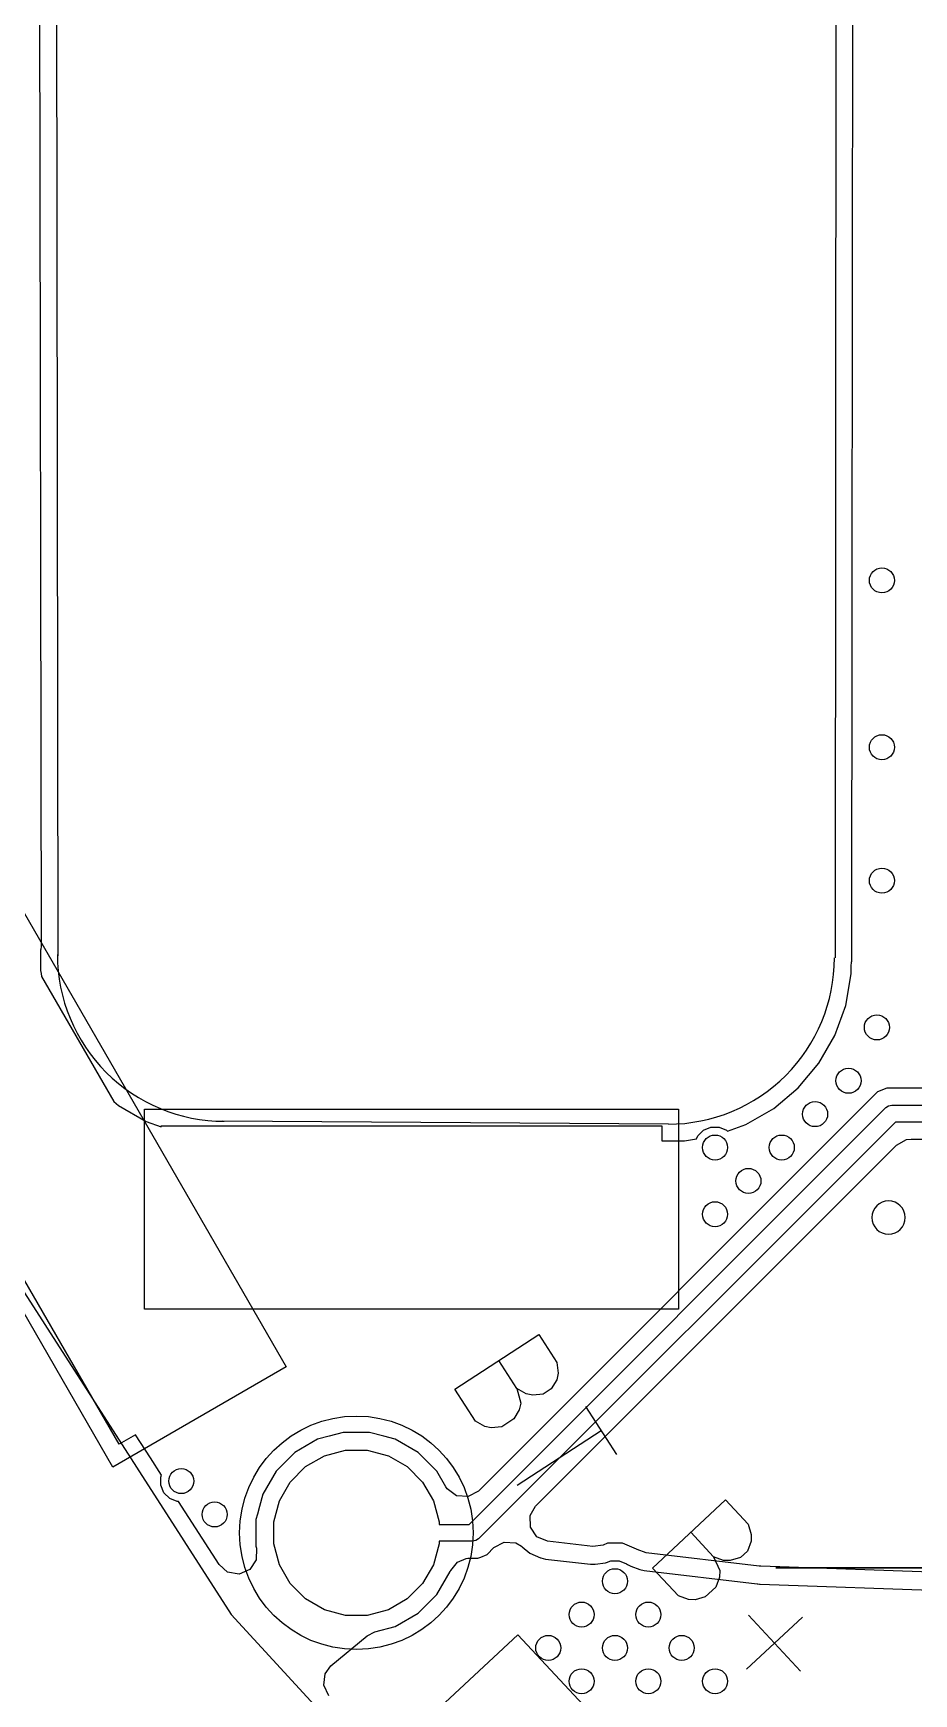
# Model space of a CAD drawing. Extents: x -28 to 25.3, y -6.8 to 48.4.
# Drawn here: x -16.7 to -11.42, y 11.17 to 21.12 of the extents above; entities that cross this region are included whole.
import ezdxf

# ---------------------------------------------------------------- set-up
doc = ezdxf.new("R2010")
doc.units = 0
doc.layers.add('BLACK', color=7, linetype='CONTINUOUS')

msp = doc.modelspace()

# ---------------------------------------------------------------- linework, layer by layer
at = {"layer": 'BLACK', "linetype": 'CONTINUOUS'}
for p, q in [((-27.315668, 29.991502), (-15.515668, 11.641502)), ((-16.565668, 22.241502), (-16.555668, 15.591502)), ((-11.889831, 22.241502), (-11.896278, 15.578177)), ((-11.793695, 17.731245), (-11.789312, 22.261396)), ((-16.666006, 22.133014), (-16.656262, 15.652742)), ((-11.795797, 15.558089), (-11.793695, 17.731245)), ((-16.786053, 15.897143), (-15.186053, 13.125861)), ((-16.656307, 15.649216), (-16.656836, 15.629586)), ((-16.656262, 15.652742), (-16.656307, 15.649216)), ((-16.659095, 15.545753), (-16.659102, 15.502466)), ((-16.659087, 15.598761), (-16.659095, 15.545764)), ((-16.659095, 15.545764), (-16.659095, 15.545753)), ((-16.659085, 15.62569), (-16.65909, 15.598761)), ((-16.65909, 15.598761), (-16.659087, 15.598761)), ((-16.656836, 15.629586), (-16.659085, 15.62569)), ((-11.799293, 15.528291), (-11.796884, 15.552656)), ((-11.796884, 15.552656), (-11.7958, 15.558084)), ((-11.7958, 15.558084), (-11.795797, 15.558089)), ((-16.659102, 15.502466), (-16.659101, 15.502461)), ((-16.659101, 15.502461), (-16.659101, 15.50246)), ((-16.659101, 15.50246), (-16.655866, 15.484102)), ((-16.655866, 15.484102), (-16.652709, 15.466185)), ((-16.652709, 15.466185), (-16.220383, 14.717373)), ((-11.832519, 15.293256), (-11.799273, 15.482263)), ((-11.799273, 15.482263), (-11.799293, 15.528291)), ((-16.225283, 12.525861), (-17.825283, 15.297143)), ((-11.898081, 15.112892), (-11.832519, 15.293256)), ((-11.993967, 14.946654), (-11.898081, 15.112892)), ((-12.117263, 14.799593), (-11.993967, 14.946654)), ((-11.642082, 14.774523), (-14.034733, 12.381872)), ((-12.264224, 14.676175), (-12.117263, 14.799593)), ((-11.585883, 14.797802), (-11.642082, 14.774523)), ((-10.605968, 14.797802), (-11.585883, 14.797802)), ((-16.188681, 12.662464), (-17.383486, 14.731927)), ((-16.220383, 14.717373), (-16.192134, 14.693677)), ((-16.192134, 14.693677), (-16.025315, 14.59741)), ((-16.035668, 14.671502), (-12.835668, 14.671502)), ((-16.035668, 13.471502), (-16.035668, 14.671502)), ((-14.08991, 12.182302), (-11.591389, 14.680823)), ((-12.835668, 14.671502), (-12.835668, 13.471502)), ((-12.430383, 14.580153), (-12.264224, 14.676175)), ((-11.591389, 14.680823), (-11.574909, 14.691835)), ((-11.574909, 14.691835), (-11.574908, 14.691835)), ((-11.574908, 14.691835), (-11.555468, 14.695702)), ((-11.555468, 14.695702), (-10.379868, 14.695702)), ((-16.025315, 14.59741), (-15.935668, 14.564811)), ((-15.935668, 14.564811), (-15.935668, 14.571502)), ((-15.935668, 14.571502), (-12.935668, 14.571502)), ((-12.895668, 14.581502), (-15.565668, 14.598743)), ((-11.534426, 14.594102), (-14.032947, 12.095581)), ((-12.935668, 14.571502), (-12.935668, 14.481259)), ((-12.719602, 14.510948), (-12.685114, 14.545436)), ((-12.685114, 14.545436), (-12.640054, 14.5641)), ((-12.640054, 14.5641), (-12.591282, 14.5641)), ((-12.591282, 14.5641), (-12.546222, 14.545436)), ((-12.546222, 14.545436), (-12.540727, 14.539941)), ((-12.540727, 14.539941), (-12.430383, 14.580153)), ((-10.38351, 14.594102), (-11.534426, 14.594102)), ((-13.692436, 12.291701), (-11.528454, 14.455684)), ((-12.935668, 14.481259), (-12.922877, 14.481176)), ((-12.922877, 14.481176), (-12.922556, 14.480991)), ((-12.922556, 14.480991), (-12.895973, 14.481002)), ((-12.895973, 14.481002), (-12.87779, 14.480885)), ((-12.87779, 14.480885), (-12.865977, 14.480808)), ((-12.865977, 14.480808), (-12.863809, 14.481015)), ((-12.863809, 14.481015), (-12.799673, 14.481041)), ((-12.799673, 14.481041), (-12.726644, 14.493949)), ((-12.726644, 14.493949), (-12.719602, 14.510948)), ((-11.528454, 14.455684), (-11.467131, 14.489168)), ((-11.467131, 14.489168), (-11.440773, 14.492002)), ((-11.440773, 14.492002), (-10.572823, 14.492002)), ((-12.835668, 13.471502), (-16.035668, 13.471502)), ((-14.175992, 12.993169), (-13.672789, 13.319953)), ((-13.672789, 13.319953), (-13.563862, 13.152219)), ((-13.803482, 12.996607), (-13.91241, 13.164342)), ((-13.563862, 13.152219), (-13.556701, 13.088733)), ((-15.186053, 13.125861), (-16.225283, 12.525861)), ((-13.565102, 13.04921), (-13.597465, 12.994126)), ((-13.556701, 13.088733), (-13.565102, 13.04921)), ((-14.051503, 12.801473), (-14.175992, 12.993169)), ((-13.803482, 12.996607), (-13.78076, 12.90916)), ((-13.748398, 12.964245), (-13.803482, 12.996607)), ((-13.708874, 12.955844), (-13.748398, 12.964245)), ((-13.645389, 12.963004), (-13.708874, 12.955844)), ((-13.597465, 12.994126), (-13.645389, 12.963004)), ((-13.789161, 12.869637), (-13.821524, 12.814553)), ((-13.78076, 12.90916), (-13.789161, 12.869637)), ((-13.392689, 12.888636), (-13.205956, 12.601092)), ((-13.996419, 12.76911), (-14.051503, 12.801473)), ((-13.956895, 12.760709), (-13.996419, 12.76911)), ((-13.89341, 12.76787), (-13.956895, 12.760709)), ((-13.821524, 12.814553), (-13.89341, 12.76787)), ((-13.802525, 12.418081), (-13.299323, 12.744864)), ((-16.089527, 12.719711), (-16.188681, 12.662464)), ((-16.000846, 12.581805), (-16.089527, 12.719711)), ((-14.998071, 12.692569), (-15.135365, 12.613303)), ((-14.929092, 12.711052), (-14.998071, 12.692569)), ((-14.844936, 12.733602), (-14.929092, 12.711052)), ((-14.6864, 12.733602), (-14.844936, 12.733602)), ((-14.602244, 12.711052), (-14.6864, 12.733602)), ((-14.533265, 12.692569), (-14.602244, 12.711052)), ((-14.39597, 12.613302), (-14.533266, 12.692569)), ((-14.533266, 12.692569), (-14.533265, 12.692569)), ((-15.933581, 12.477201), (-16.000846, 12.581805)), ((-15.135368, 12.613301), (-15.247467, 12.501202)), ((-15.135365, 12.613303), (-15.135368, 12.613301)), ((-15.070049, 12.528179), (-14.95701, 12.593442)), ((-14.95701, 12.593442), (-14.830931, 12.627224)), ((-14.830931, 12.627224), (-14.700405, 12.627224)), ((-14.700405, 12.627224), (-14.574326, 12.593442)), ((-14.574326, 12.593442), (-14.461287, 12.528179)), ((-14.283868, 12.5012), (-14.39597, 12.613302)), ((-15.938266, 12.465888), (-15.933581, 12.477201)), ((-15.938266, 12.417116), (-15.938266, 12.465888)), ((-15.247469, 12.501199), (-15.326735, 12.363905)), ((-15.247467, 12.501202), (-15.247469, 12.501199)), ((-15.162345, 12.435883), (-15.070049, 12.528179)), ((-14.461287, 12.528179), (-14.368991, 12.435883)), ((-14.283867, 12.501199), (-14.283868, 12.5012)), ((-14.283866, 12.501197), (-14.283867, 12.501199)), ((-14.229801, 12.407553), (-14.283866, 12.501197)), ((-15.919602, 12.372056), (-15.938266, 12.417116)), ((-15.885114, 12.337568), (-15.919602, 12.372056)), ((-15.326735, 12.363905), (-15.346545, 12.289972)), ((-15.227608, 12.322844), (-15.162345, 12.435883)), ((-14.368991, 12.435883), (-14.303728, 12.322844)), ((-14.221681, 12.395243), (-14.229801, 12.407553)), ((-14.165748, 12.353371), (-14.221681, 12.395243)), ((-14.096056, 12.348387), (-14.165748, 12.353371)), ((-14.034733, 12.381872), (-14.096056, 12.348387)), ((-15.840054, 12.318904), (-15.885114, 12.337568)), ((-15.831787, 12.318904), (-15.840054, 12.318904)), ((-15.588484, 11.940548), (-15.831787, 12.318904)), ((-15.346545, 12.289972), (-15.35925, 12.242557)), ((-15.26139, 12.196765), (-15.227608, 12.322844)), ((-14.303728, 12.322844), (-14.269946, 12.196765)), ((-13.724599, 12.235848), (-13.692436, 12.291701)), ((-12.991531, 11.920248), (-12.552719, 12.329447)), ((-12.552719, 12.329447), (-12.416319, 12.183177)), ((-15.35925, 12.242557), (-15.367768, 12.210769)), ((-15.367768, 12.210769), (-15.367768, 12.052232)), ((-15.26139, 12.066239), (-15.26139, 12.196765)), ((-14.269946, 12.196765), (-14.269946, 12.182302)), ((-14.269946, 12.182302), (-14.08991, 12.182302)), ((-13.722779, 12.166002), (-13.724599, 12.235848)), ((-13.683487, 12.108228), (-13.722779, 12.166002)), ((-12.416319, 12.183177), (-12.398244, 12.121899)), ((-15.367768, 12.052232), (-15.364412, 12.039708)), ((-15.227608, 11.94016), (-15.26139, 12.066239)), ((-14.269946, 12.066239), (-14.303728, 11.94016)), ((-14.068868, 12.080702), (-14.269946, 12.080702)), ((-14.269946, 12.080702), (-14.269946, 12.066239)), ((-14.049428, 12.084569), (-14.068868, 12.080702)), ((-14.032947, 12.095581), (-14.049428, 12.084569)), ((-13.941641, 12.042496), (-13.88032, 12.075982)), ((-13.88032, 12.075982), (-13.810628, 12.070999)), ((-13.810628, 12.070999), (-13.775223, 12.050611)), ((-13.775223, 12.050611), (-13.77205, 12.048003)), ((-13.77205, 12.048003), (-13.772047, 12.047999)), ((-13.772047, 12.047999), (-13.725426, 12.009681)), ((-13.619197, 12.080868), (-13.683487, 12.108228)), ((-13.348911, 12.049167), (-13.619197, 12.080868)), ((-13.287016, 12.057761), (-13.348911, 12.049167)), ((-13.260841, 12.068602), (-13.287016, 12.057761)), ((-13.170495, 12.068602), (-13.260841, 12.068602)), ((-13.170494, 12.068602), (-13.170495, 12.068602)), ((-13.087024, 12.034027), (-13.170494, 12.068602)), ((-12.625277, 11.98832), (-12.761677, 12.134591)), ((-12.399654, 12.081518), (-12.42196, 12.021651)), ((-12.398244, 12.121899), (-12.399654, 12.081518)), ((-15.366075, 11.969859), (-15.405238, 11.911996)), ((-15.364412, 12.039708), (-15.366075, 11.969859)), ((-14.200231, 11.905961), (-14.159535, 11.956459)), ((-14.159535, 11.956459), (-14.107012, 11.97726)), ((-14.107012, 11.97726), (-14.097966, 11.978602)), ((-14.097966, 11.978602), (-14.038455, 11.978602)), ((-14.038455, 11.978602), (-14.038454, 11.978602)), ((-14.038454, 11.978602), (-14.01938, 11.986503)), ((-14.01938, 11.986503), (-13.982257, 12.001879)), ((-13.982257, 12.001879), (-13.941641, 12.042496)), ((-13.725426, 12.009681), (-13.725425, 12.009681)), ((-13.725425, 12.009681), (-13.725423, 12.009679)), ((-13.725423, 12.009679), (-13.661146, 11.982325)), ((-13.661146, 11.982325), (-13.661136, 11.982321)), ((-13.661136, 11.982321), (-13.631673, 11.974497)), ((-13.631673, 11.974497), (-13.361387, 11.942796)), ((-13.334182, 11.943085), (-13.272287, 11.951679)), ((-13.272287, 11.951679), (-13.265759, 11.953454)), ((-13.265759, 11.953454), (-13.240054, 11.9641)), ((-13.240054, 11.9641), (-13.191282, 11.9641)), ((-13.191282, 11.9641), (-13.146222, 11.945436)), ((-13.083561, 12.031713), (-13.087024, 12.034027)), ((-13.029116, 12.01166), (-13.083561, 12.031713)), ((-12.350661, 11.932088), (-13.029116, 12.01166)), ((-12.625277, 11.98832), (-12.587716, 11.906147)), ((-12.56541, 11.966014), (-12.625277, 11.98832)), ((-12.525029, 11.964604), (-12.56541, 11.966014)), ((-12.463751, 11.982679), (-12.525029, 11.964604)), ((-12.42196, 12.021651), (-12.463751, 11.982679)), ((-15.538369, 11.89608), (-15.588484, 11.940548)), ((-15.469467, 11.884493), (-15.538369, 11.89608)), ((-15.405238, 11.911996), (-15.469467, 11.884493)), ((-15.162345, 11.827121), (-15.227608, 11.94016)), ((-14.303728, 11.94016), (-14.368991, 11.827121)), ((-14.283868, 11.761804), (-14.204601, 11.8991)), ((-14.204601, 11.8991), (-14.2046, 11.899107)), ((-14.2046, 11.899107), (-14.203377, 11.902056)), ((-14.203377, 11.902056), (-14.201677, 11.904167)), ((-14.201677, 11.904167), (-14.200538, 11.906138)), ((-14.200538, 11.906138), (-14.200231, 11.905961)), ((-13.361387, 11.942796), (-13.361386, 11.942797)), ((-13.361386, 11.942797), (-13.361385, 11.942796)), ((-13.361385, 11.942796), (-13.36082, 11.942803)), ((-13.36082, 11.942803), (-13.334182, 11.943085)), ((-13.146222, 11.945436), (-13.141423, 11.940637)), ((-13.141423, 11.940637), (-13.133344, 11.93729)), ((-13.133344, 11.93729), (-13.124546, 11.933234)), ((-13.124546, 11.933234), (-13.120577, 11.931213)), ((-13.120577, 11.931213), (-13.120576, 11.931213)), ((-13.120576, 11.931213), (-13.120575, 11.931212)), ((-13.120575, 11.931212), (-13.066136, 11.911161)), ((-13.066136, 11.911161), (-13.066133, 11.911161)), ((-13.066133, 11.911161), (-13.066132, 11.91116)), ((-13.066132, 11.91116), (-13.041592, 11.905289)), ((-13.041592, 11.905289), (-12.363137, 11.825717)), ((-12.835646, 11.753082), (-12.991531, 11.920248)), ((-12.589126, 11.865765), (-12.611432, 11.805898)), ((-12.587716, 11.906147), (-12.589126, 11.865765)), ((-12.340643, 11.931323), (-12.350661, 11.932088)), ((-11.144499, 11.888604), (-12.340643, 11.931323)), ((-12.250668, 11.921502), (-10.900668, 11.921502)), ((-10.900668, 11.921502), (-12.250668, 11.921502)), ((-15.070049, 11.734825), (-15.162345, 11.827121)), ((-14.368991, 11.827121), (-14.461287, 11.734825)), ((-14.39597, 11.649702), (-14.283868, 11.761804)), ((-12.775779, 11.730776), (-12.835646, 11.753082)), ((-12.611432, 11.805898), (-12.67412, 11.747441)), ((-12.363137, 11.825717), (-12.358816, 11.825299)), ((-12.358816, 11.825299), (-12.348798, 11.824534)), ((-12.348798, 11.824534), (-12.344466, 11.824291)), ((-12.344466, 11.824291), (-11.148322, 11.781572)), ((-14.95701, 11.669562), (-15.070049, 11.734825)), ((-14.830931, 11.63578), (-14.95701, 11.669562)), ((-14.574326, 11.669562), (-14.700405, 11.63578)), ((-14.461287, 11.734825), (-14.574326, 11.669562)), ((-14.533266, 11.570435), (-14.39597, 11.649702)), ((-12.735397, 11.729366), (-12.775779, 11.730776)), ((-12.67412, 11.747441), (-12.735397, 11.729366)), ((-15.515668, 11.641502), (-0.465668, -4.708498)), ((-14.700405, 11.63578), (-14.830931, 11.63578)), ((-14.654447, 11.537965), (-14.533266, 11.570435)), ((-12.426447, 11.314269), (-12.092114, 11.62604)), ((-12.415165, 11.637321), (-12.103395, 11.302988)), ((-14.918682, 11.334231), (-14.701315, 11.513795)), ((-14.701315, 11.513795), (-14.654447, 11.537965)), ((-14.675678, 10.702469), (-13.798053, 11.520867)), ((-13.798053, 11.520867), (-11.615658, 9.180535)), ((-14.961858, 11.217313), (-14.953995, 11.286738)), ((-14.953995, 11.286738), (-14.918682, 11.334231)), ((-14.930939, 11.154658), (-14.961858, 11.217313))]:
    msp.add_line(p, q, dxfattribs=at)
at = {"layer": 'BLACK'}
for centre, radius in [((-11.615668, 17.841502), 0.075), ((-11.615668, 16.841502), 0.075), ((-11.615668, 16.041502), 0.075), ((-11.645668, 15.161502), 0.075), ((-11.815668, 14.841502), 0.075), ((-12.015668, 14.641502), 0.075), ((-12.615668, 14.441502), 0.075), ((-12.215668, 14.441502), 0.075), ((-12.415668, 14.241502), 0.075), ((-12.615668, 14.041502), 0.075), ((-14.765668, 12.131502), 0.7), ((-15.815668, 12.441502), 0.075), ((-15.615668, 12.241502), 0.075), ((-13.215668, 11.841502), 0.075), ((-13.415668, 11.641502), 0.075), ((-13.015668, 11.641502), 0.075), ((-13.615668, 11.441502), 0.075), ((-13.215668, 11.441502), 0.075), ((-12.815668, 11.441502), 0.075), ((-13.415668, 11.241502), 0.075), ((-13.015668, 11.241502), 0.075), ((-12.615668, 11.241502), 0.075)]:
    msp.add_circle(centre, radius, dxfattribs=at)
for centre, radius, start, end in [((-15.55877, 15.59856), 0.999817, -180.010487, -89.9765044), ((-12.89607, 15.57776), 0.996258, -89.9768806, 0.0239246), ((-11.575668, 14.021502), 0.1, 0, 180), ((-11.575668, 14.021502), 0.1, -180, 0)]:
    msp.add_arc(centre, radius, start, end, dxfattribs=at)

doc.saveas('drawing.dxf')
